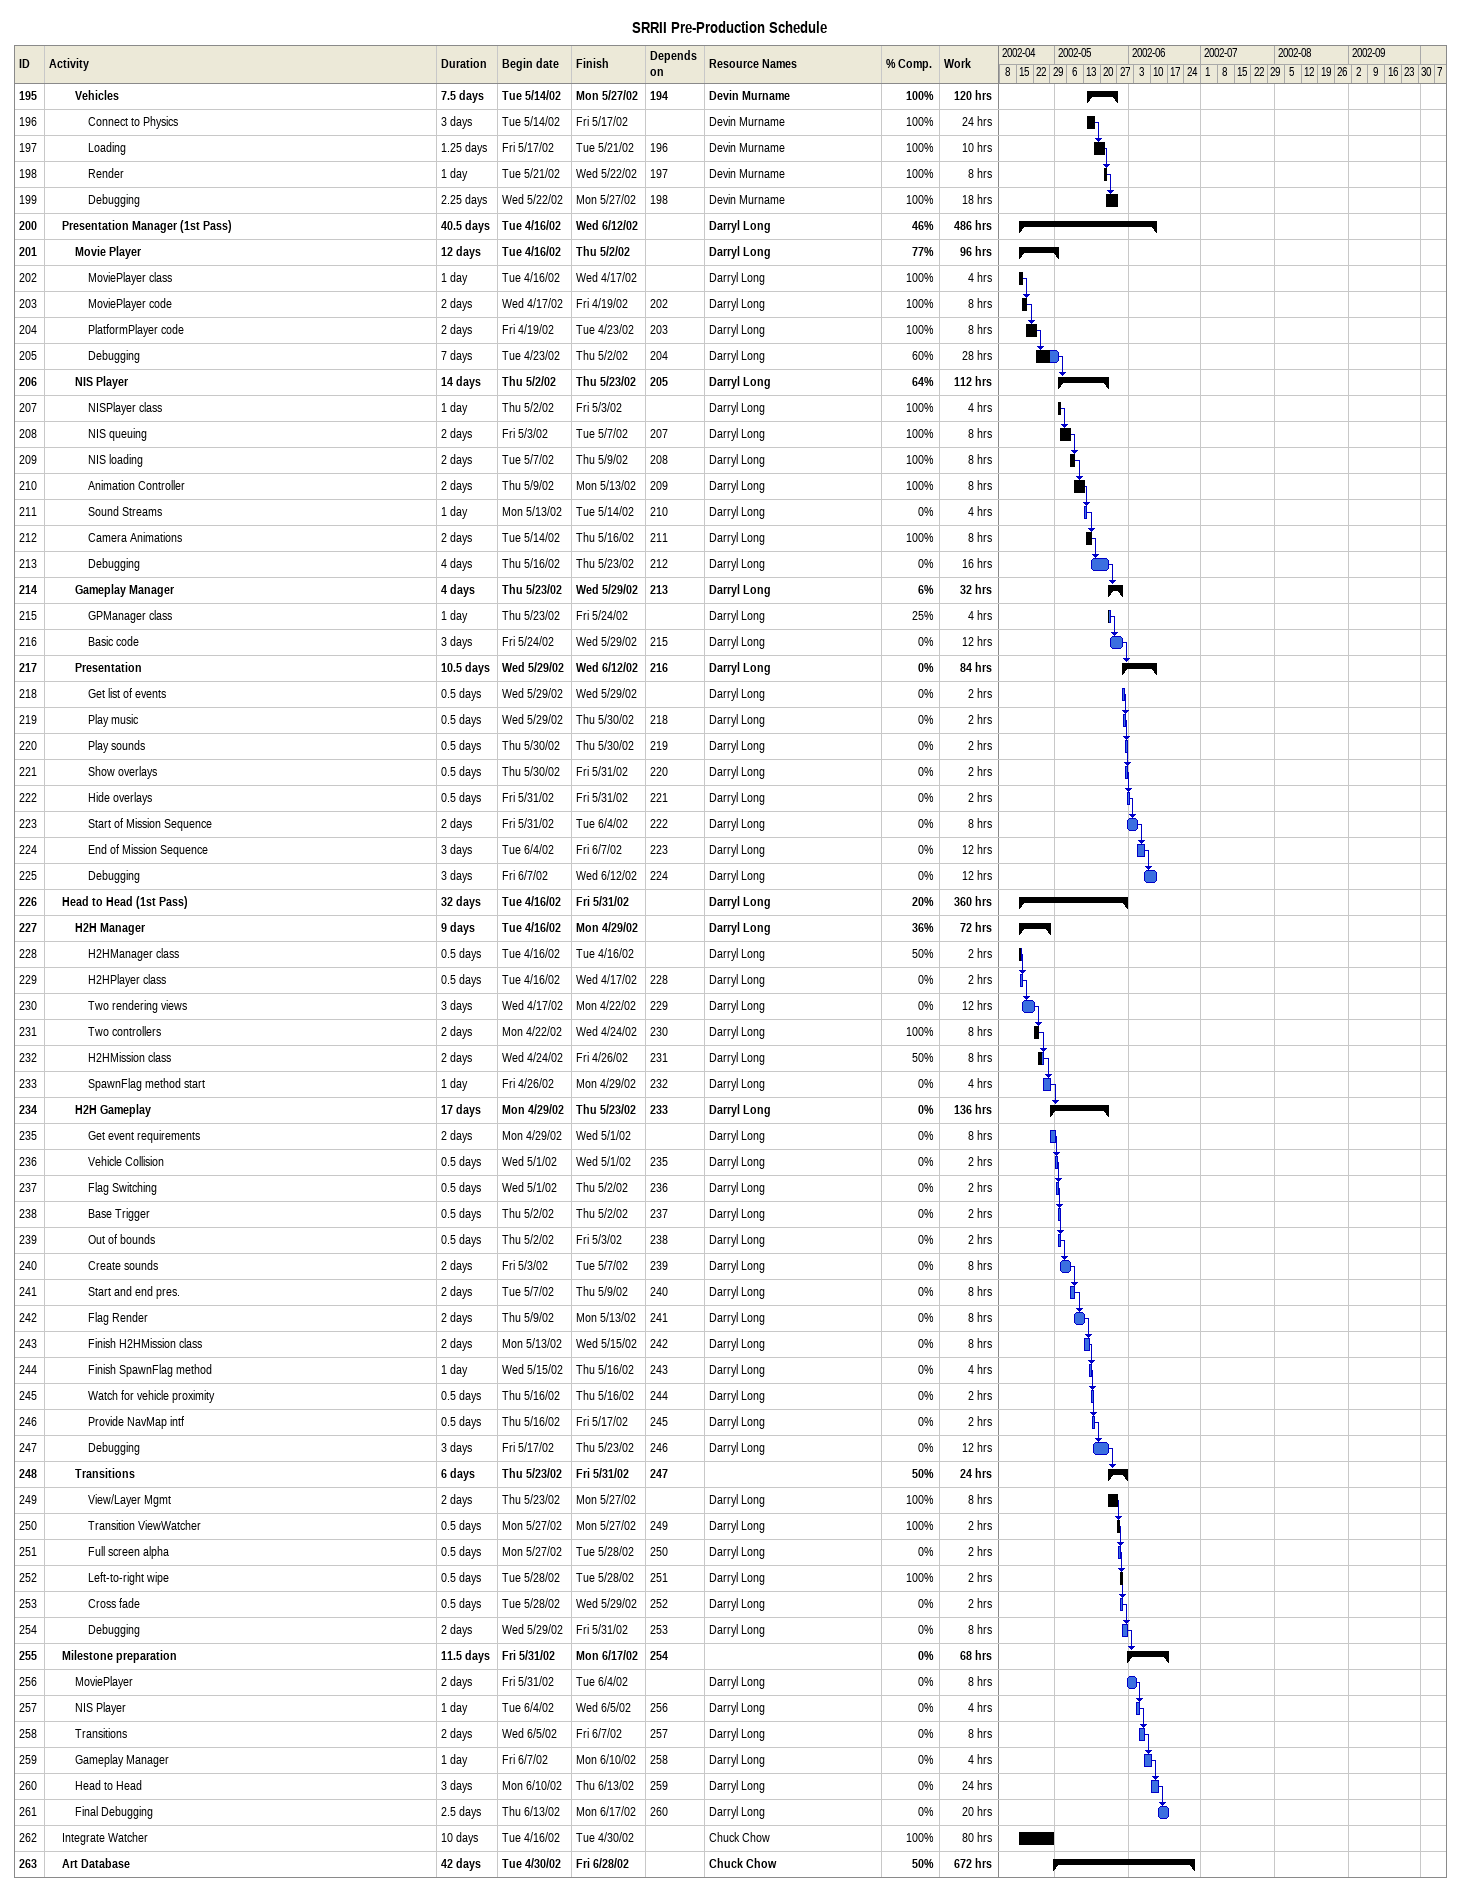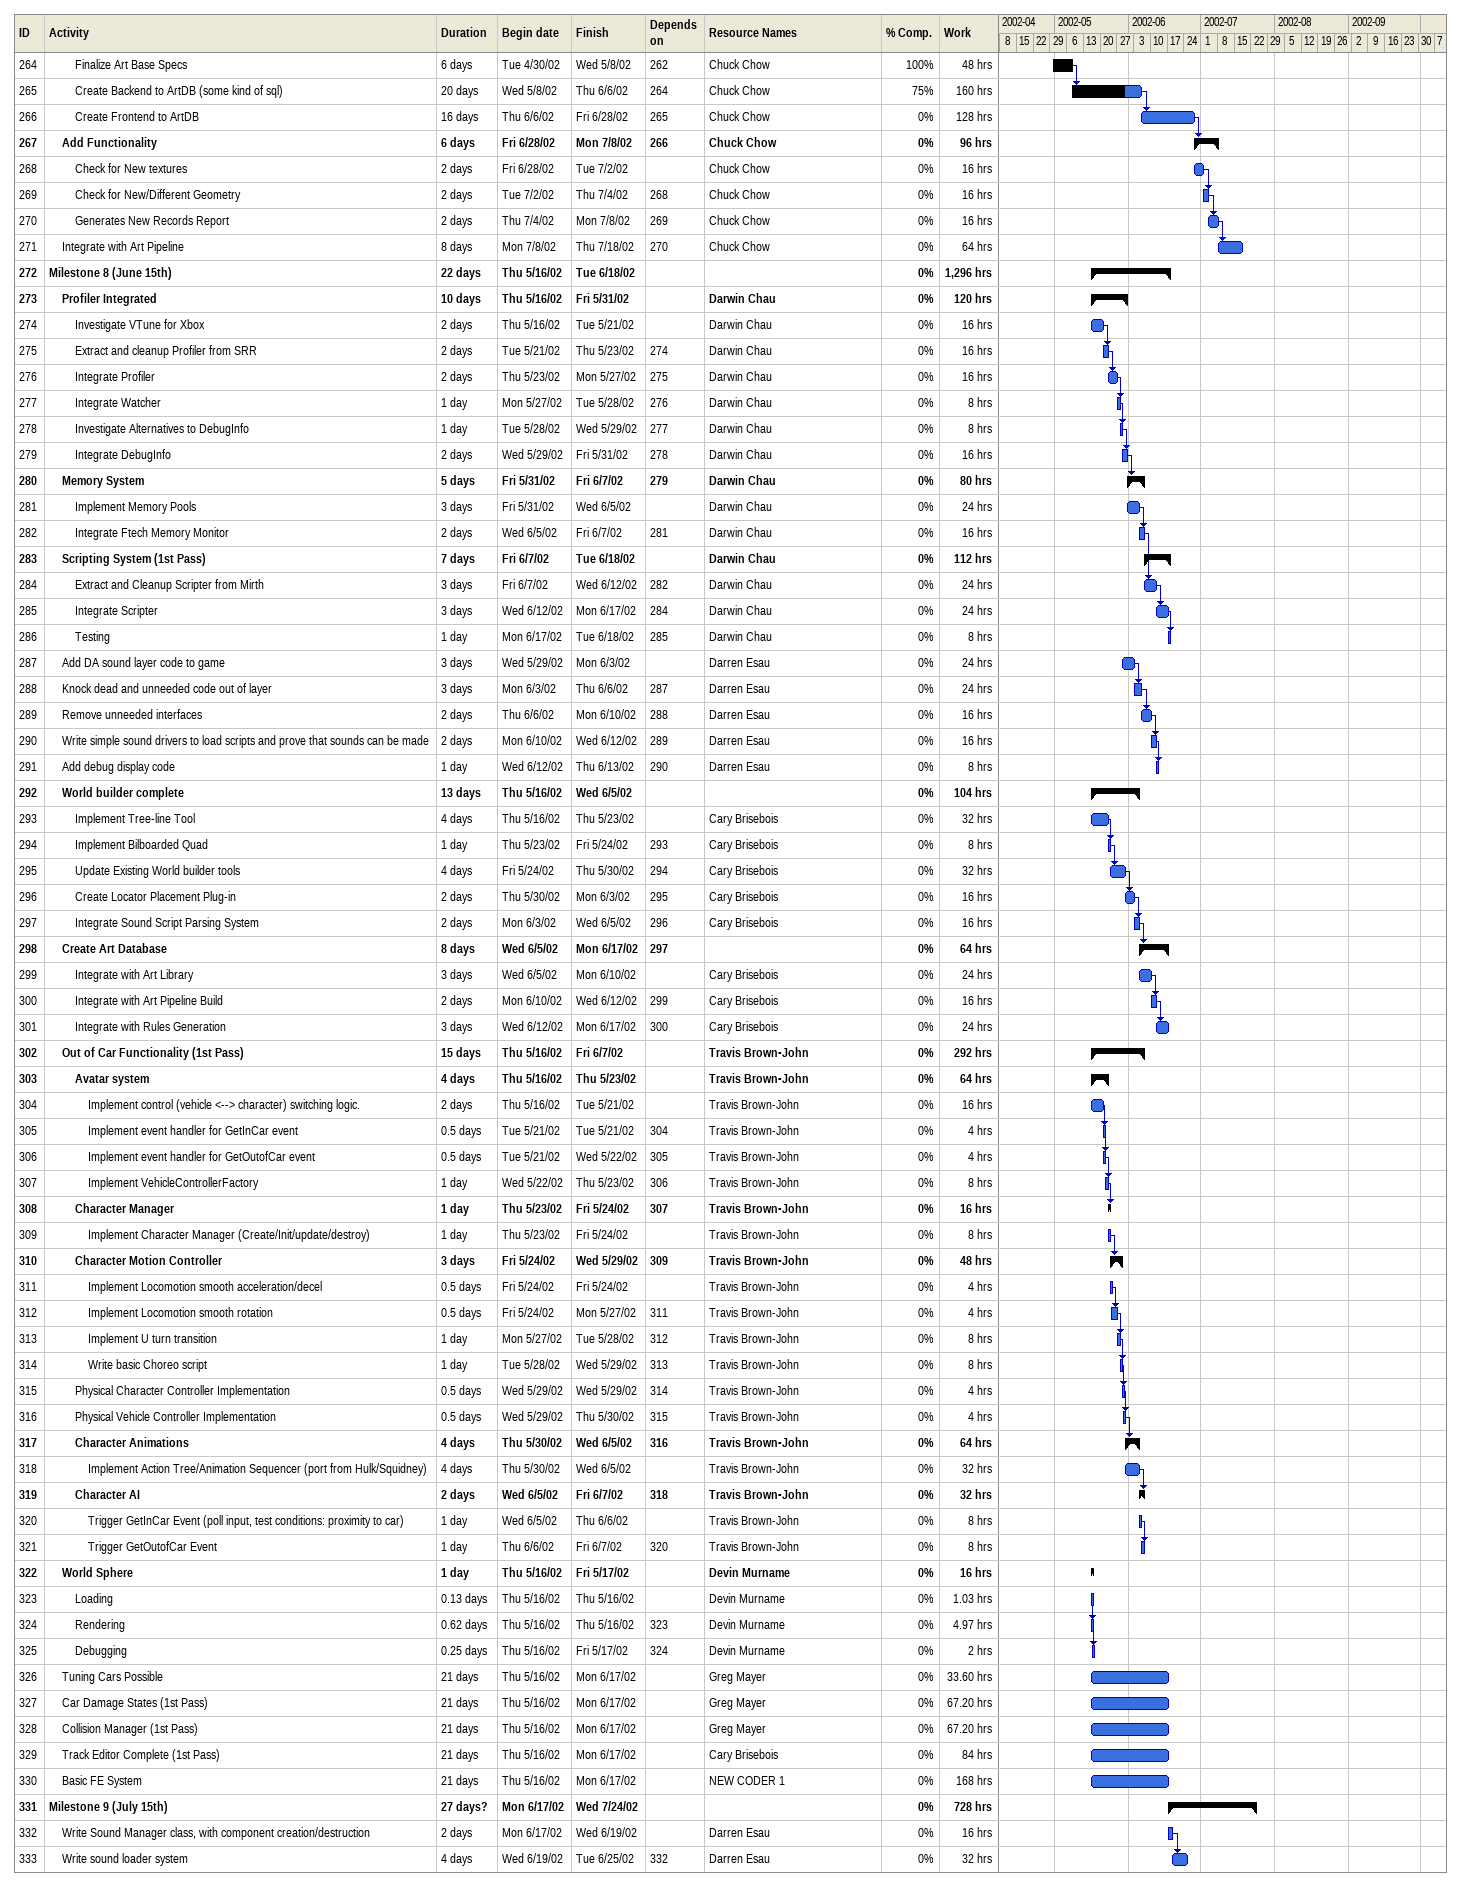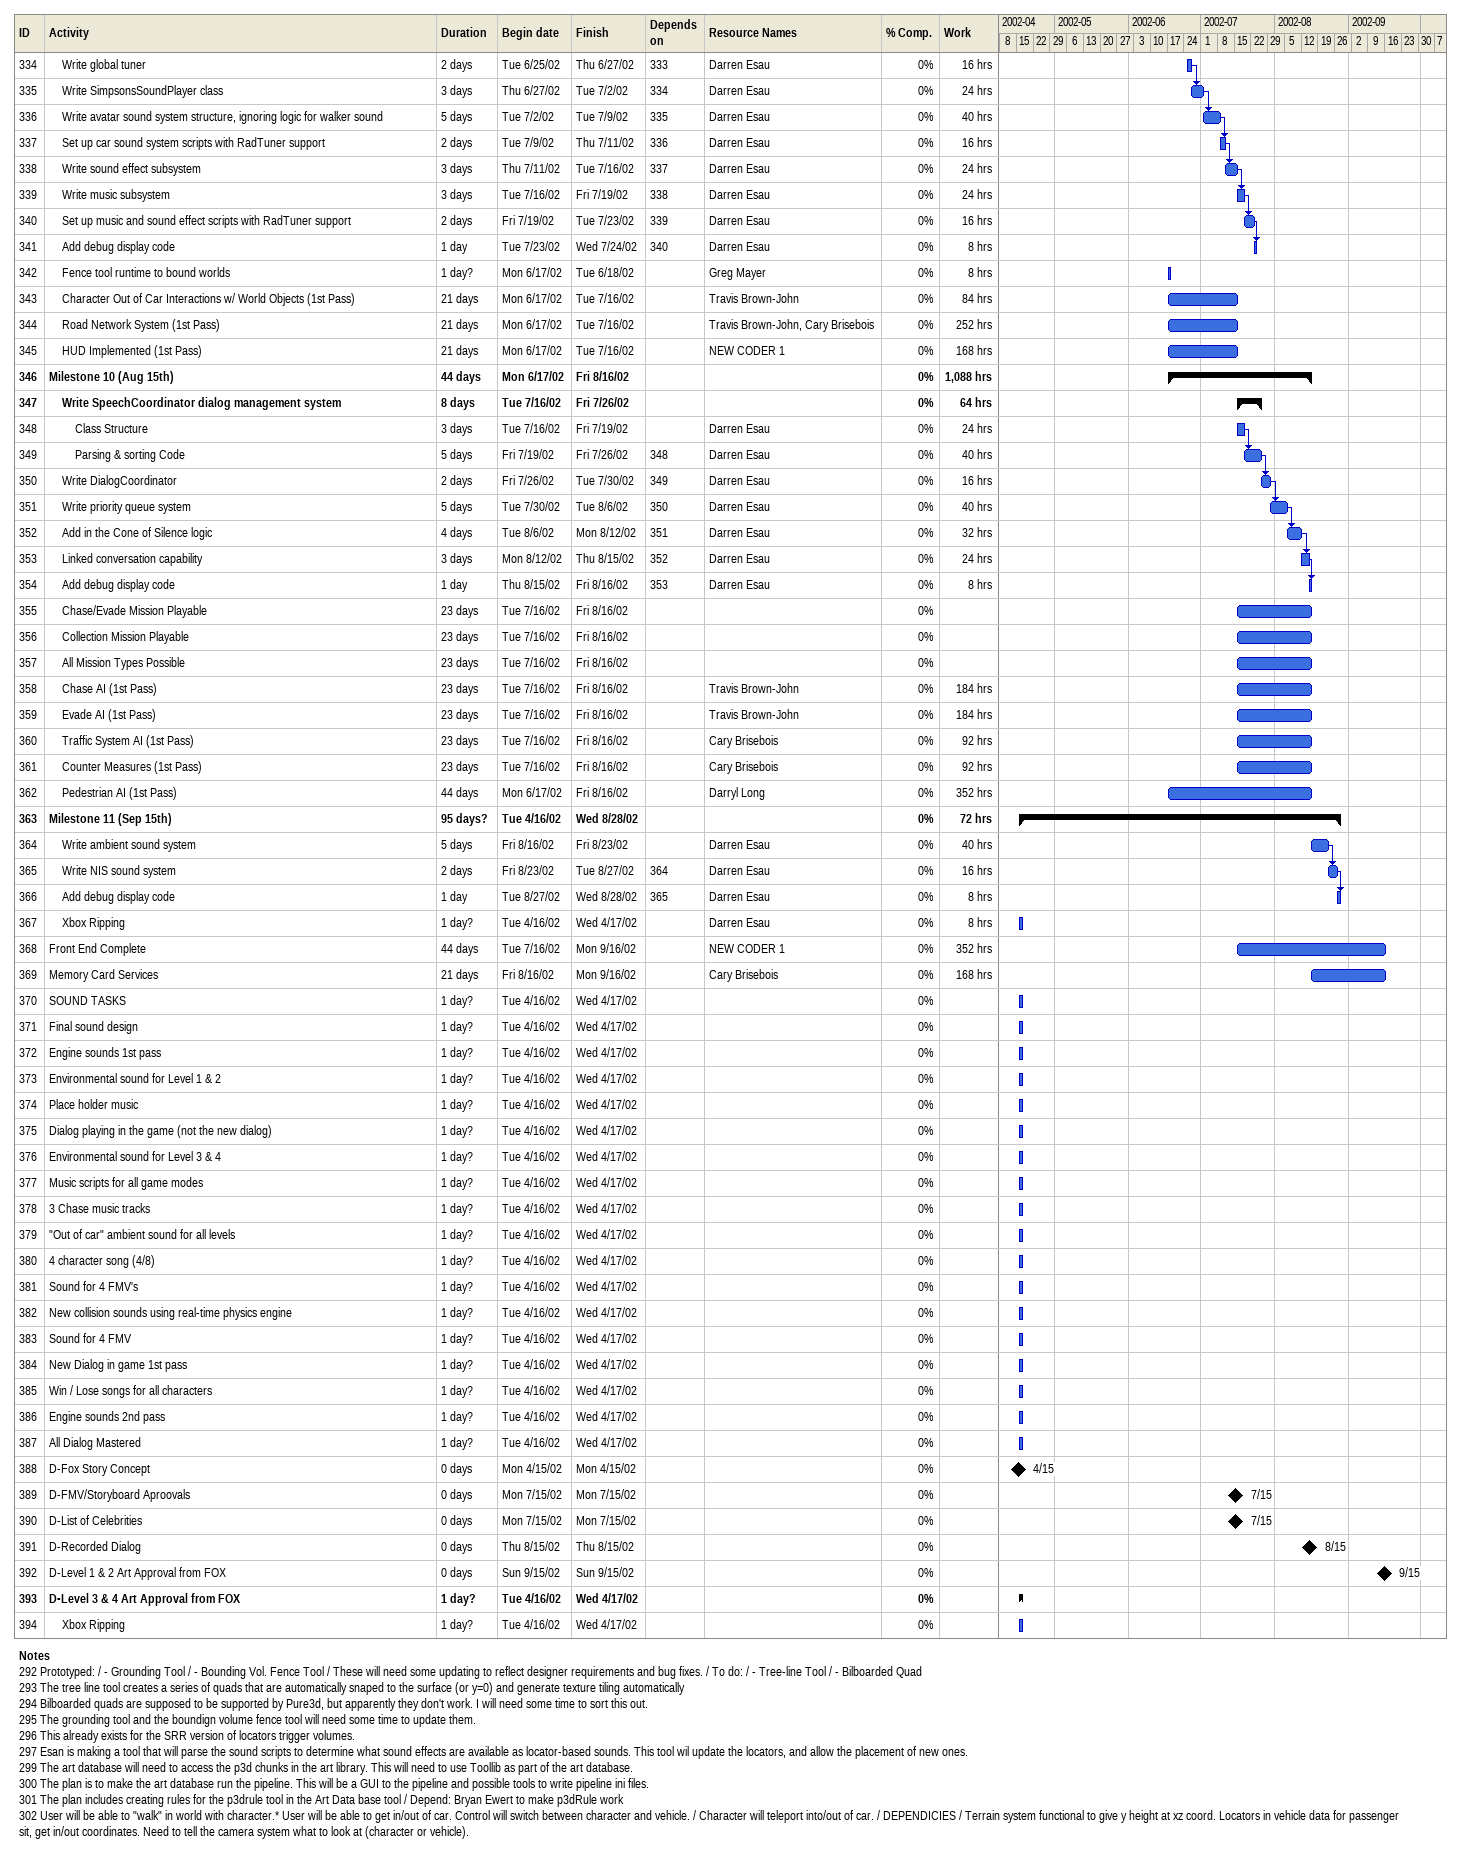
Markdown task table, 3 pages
SRRII Pre-Production Schedule

| ID | Level | Task | Duration | Start | Finish | Predecessors | Resources | % complete | Work (h) |
|---|---|---|---|---|---|---|---|---|---|
| 195 | 3 | **Vehicles** | 7.5d | 2002-05-14 | 2002-05-27 | 194 | Devin Murname | 100 | 120 |
| 196 | 4 | Connect to Physics | 3d | 2002-05-14 | 2002-05-17 |  | Devin Murname | 100 | 24 |
| 197 | 4 | Loading | 1.25d | 2002-05-17 | 2002-05-21 | 196 | Devin Murname | 100 | 10 |
| 198 | 4 | Render | 1d | 2002-05-21 | 2002-05-22 | 197 | Devin Murname | 100 | 8 |
| 199 | 4 | Debugging | 2.25d | 2002-05-22 | 2002-05-27 | 198 | Devin Murname | 100 | 18 |
| 200 | 2 | **Presentation Manager (1st Pass)** | 40.5d | 2002-04-16 | 2002-06-12 |  | Darryl Long | 46 | 486 |
| 201 | 3 | **Movie Player** | 12d | 2002-04-16 | 2002-05-02 |  | Darryl Long | 77 | 96 |
| 202 | 4 | MoviePlayer class | 1d | 2002-04-16 | 2002-04-17 |  | Darryl Long | 100 | 4 |
| 203 | 4 | MoviePlayer code | 2d | 2002-04-17 | 2002-04-19 | 202 | Darryl Long | 100 | 8 |
| 204 | 4 | PlatformPlayer code | 2d | 2002-04-19 | 2002-04-23 | 203 | Darryl Long | 100 | 8 |
| 205 | 4 | Debugging | 7d | 2002-04-23 | 2002-05-02 | 204 | Darryl Long | 60 | 28 |
| 206 | 3 | **NIS Player** | 14d | 2002-05-02 | 2002-05-23 | 205 | Darryl Long | 64 | 112 |
| 207 | 4 | NISPlayer class | 1d | 2002-05-02 | 2002-05-03 |  | Darryl Long | 100 | 4 |
| 208 | 4 | NIS queuing | 2d | 2002-05-03 | 2002-05-07 | 207 | Darryl Long | 100 | 8 |
| 209 | 4 | NIS loading | 2d | 2002-05-07 | 2002-05-09 | 208 | Darryl Long | 100 | 8 |
| 210 | 4 | Animation Controller | 2d | 2002-05-09 | 2002-05-13 | 209 | Darryl Long | 100 | 8 |
| 211 | 4 | Sound Streams | 1d | 2002-05-13 | 2002-05-14 | 210 | Darryl Long | 0 | 4 |
| 212 | 4 | Camera Animations | 2d | 2002-05-14 | 2002-05-16 | 211 | Darryl Long | 100 | 8 |
| 213 | 4 | Debugging | 4d | 2002-05-16 | 2002-05-23 | 212 | Darryl Long | 0 | 16 |
| 214 | 3 | **Gameplay Manager** | 4d | 2002-05-23 | 2002-05-29 | 213 | Darryl Long | 6 | 32 |
| 215 | 4 | GPManager class | 1d | 2002-05-23 | 2002-05-24 |  | Darryl Long | 25 | 4 |
| 216 | 4 | Basic code | 3d | 2002-05-24 | 2002-05-29 | 215 | Darryl Long | 0 | 12 |
| 217 | 3 | **Presentation** | 10.5d | 2002-05-29 | 2002-06-12 | 216 | Darryl Long | 0 | 84 |
| 218 | 4 | Get list of events | 0.5d | 2002-05-29 | 2002-05-29 |  | Darryl Long | 0 | 2 |
| 219 | 4 | Play music | 0.5d | 2002-05-29 | 2002-05-30 | 218 | Darryl Long | 0 | 2 |
| 220 | 4 | Play sounds | 0.5d | 2002-05-30 | 2002-05-30 | 219 | Darryl Long | 0 | 2 |
| 221 | 4 | Show overlays | 0.5d | 2002-05-30 | 2002-05-31 | 220 | Darryl Long | 0 | 2 |
| 222 | 4 | Hide overlays | 0.5d | 2002-05-31 | 2002-05-31 | 221 | Darryl Long | 0 | 2 |
| 223 | 4 | Start of Mission Sequence | 2d | 2002-05-31 | 2002-06-04 | 222 | Darryl Long | 0 | 8 |
| 224 | 4 | End of Mission Sequence | 3d | 2002-06-04 | 2002-06-07 | 223 | Darryl Long | 0 | 12 |
| 225 | 4 | Debugging | 3d | 2002-06-07 | 2002-06-12 | 224 | Darryl Long | 0 | 12 |
| 226 | 2 | **Head to Head (1st Pass)** | 32d | 2002-04-16 | 2002-05-31 |  | Darryl Long | 20 | 360 |
| 227 | 3 | **H2H Manager** | 9d | 2002-04-16 | 2002-04-29 |  | Darryl Long | 36 | 72 |
| 228 | 4 | H2HManager class | 0.5d | 2002-04-16 | 2002-04-16 |  | Darryl Long | 50 | 2 |
| 229 | 4 | H2HPlayer class | 0.5d | 2002-04-16 | 2002-04-17 | 228 | Darryl Long | 0 | 2 |
| 230 | 4 | Two rendering views | 3d | 2002-04-17 | 2002-04-22 | 229 | Darryl Long | 0 | 12 |
| 231 | 4 | Two controllers | 2d | 2002-04-22 | 2002-04-24 | 230 | Darryl Long | 100 | 8 |
| 232 | 4 | H2HMission class | 2d | 2002-04-24 | 2002-04-26 | 231 | Darryl Long | 50 | 8 |
| 233 | 4 | SpawnFlag method start | 1d | 2002-04-26 | 2002-04-29 | 232 | Darryl Long | 0 | 4 |
| 234 | 3 | **H2H Gameplay** | 17d | 2002-04-29 | 2002-05-23 | 233 | Darryl Long | 0 | 136 |
| 235 | 4 | Get event requirements | 2d | 2002-04-29 | 2002-05-01 |  | Darryl Long | 0 | 8 |
| 236 | 4 | Vehicle Collision | 0.5d | 2002-05-01 | 2002-05-01 | 235 | Darryl Long | 0 | 2 |
| 237 | 4 | Flag Switching | 0.5d | 2002-05-01 | 2002-05-02 | 236 | Darryl Long | 0 | 2 |
| 238 | 4 | Base Trigger | 0.5d | 2002-05-02 | 2002-05-02 | 237 | Darryl Long | 0 | 2 |
| 239 | 4 | Out of bounds | 0.5d | 2002-05-02 | 2002-05-03 | 238 | Darryl Long | 0 | 2 |
| 240 | 4 | Create sounds | 2d | 2002-05-03 | 2002-05-07 | 239 | Darryl Long | 0 | 8 |
| 241 | 4 | Start and end pres. | 2d | 2002-05-07 | 2002-05-09 | 240 | Darryl Long | 0 | 8 |
| 242 | 4 | Flag Render | 2d | 2002-05-09 | 2002-05-13 | 241 | Darryl Long | 0 | 8 |
| 243 | 4 | Finish H2HMission class | 2d | 2002-05-13 | 2002-05-15 | 242 | Darryl Long | 0 | 8 |
| 244 | 4 | Finish SpawnFlag method | 1d | 2002-05-15 | 2002-05-16 | 243 | Darryl Long | 0 | 4 |
| 245 | 4 | Watch for vehicle proximity | 0.5d | 2002-05-16 | 2002-05-16 | 244 | Darryl Long | 0 | 2 |
| 246 | 4 | Provide NavMap intf | 0.5d | 2002-05-16 | 2002-05-17 | 245 | Darryl Long | 0 | 2 |
| 247 | 4 | Debugging | 3d | 2002-05-17 | 2002-05-23 | 246 | Darryl Long | 0 | 12 |
| 248 | 3 | **Transitions** | 6d | 2002-05-23 | 2002-05-31 | 247 |  | 50 | 24 |
| 249 | 4 | View/Layer Mgmt | 2d | 2002-05-23 | 2002-05-27 |  | Darryl Long | 100 | 8 |
| 250 | 4 | Transition ViewWatcher | 0.5d | 2002-05-27 | 2002-05-27 | 249 | Darryl Long | 100 | 2 |
| 251 | 4 | Full screen alpha | 0.5d | 2002-05-27 | 2002-05-28 | 250 | Darryl Long | 0 | 2 |
| 252 | 4 | Left-to-right wipe | 0.5d | 2002-05-28 | 2002-05-28 | 251 | Darryl Long | 100 | 2 |
| 253 | 4 | Cross fade | 0.5d | 2002-05-28 | 2002-05-29 | 252 | Darryl Long | 0 | 2 |
| 254 | 4 | Debugging | 2d | 2002-05-29 | 2002-05-31 | 253 | Darryl Long | 0 | 8 |
| 255 | 2 | **Milestone preparation** | 11.5d | 2002-05-31 | 2002-06-17 | 254 |  | 0 | 68 |
| 256 | 3 | MoviePlayer | 2d | 2002-05-31 | 2002-06-04 |  | Darryl Long | 0 | 8 |
| 257 | 3 | NIS Player | 1d | 2002-06-04 | 2002-06-05 | 256 | Darryl Long | 0 | 4 |
| 258 | 3 | Transitions | 2d | 2002-06-05 | 2002-06-07 | 257 | Darryl Long | 0 | 8 |
| 259 | 3 | Gameplay Manager | 1d | 2002-06-07 | 2002-06-10 | 258 | Darryl Long | 0 | 4 |
| 260 | 3 | Head to Head | 3d | 2002-06-10 | 2002-06-13 | 259 | Darryl Long | 0 | 24 |
| 261 | 3 | Final Debugging | 2.5d | 2002-06-13 | 2002-06-17 | 260 | Darryl Long | 0 | 20 |
| 262 | 2 | Integrate Watcher | 10d | 2002-04-16 | 2002-04-30 |  | Chuck Chow | 100 | 80 |
| 263 | 2 | **Art Database** | 42d | 2002-04-30 | 2002-06-28 |  | Chuck Chow | 50 | 672 |
| 264 | 3 | Finalize Art Base Specs | 6d | 2002-04-30 | 2002-05-08 | 262 | Chuck Chow | 100 | 48 |
| 265 | 3 | Create Backend to ArtDB (some kind of sql) | 20d | 2002-05-08 | 2002-06-06 | 264 | Chuck Chow | 75 | 160 |
| 266 | 3 | Create Frontend to ArtDB | 16d | 2002-06-06 | 2002-06-28 | 265 | Chuck Chow | 0 | 128 |
| 267 | 2 | **Add Functionality** | 6d | 2002-06-28 | 2002-07-08 | 266 | Chuck Chow | 0 | 96 |
| 268 | 3 | Check for New textures | 2d | 2002-06-28 | 2002-07-02 |  | Chuck Chow | 0 | 16 |
| 269 | 3 | Check for New/Different Geometry | 2d | 2002-07-02 | 2002-07-04 | 268 | Chuck Chow | 0 | 16 |
| 270 | 3 | Generates New Records Report | 2d | 2002-07-04 | 2002-07-08 | 269 | Chuck Chow | 0 | 16 |
| 271 | 2 | Integrate with Art Pipeline | 8d | 2002-07-08 | 2002-07-18 | 270 | Chuck Chow | 0 | 64 |
| 272 | 1 | **Milestone 8 (June 15th)** | 22d | 2002-05-16 | 2002-06-18 |  |  | 0 | 1296 |
| 273 | 2 | **Profiler Integrated** | 10d | 2002-05-16 | 2002-05-31 |  | Darwin Chau | 0 | 120 |
| 274 | 3 | Investigate VTune for Xbox | 2d | 2002-05-16 | 2002-05-21 |  | Darwin Chau | 0 | 16 |
| 275 | 3 | Extract and cleanup Profiler from SRR | 2d | 2002-05-21 | 2002-05-23 | 274 | Darwin Chau | 0 | 16 |
| 276 | 3 | Integrate Profiler | 2d | 2002-05-23 | 2002-05-27 | 275 | Darwin Chau | 0 | 16 |
| 277 | 3 | Integrate Watcher | 1d | 2002-05-27 | 2002-05-28 | 276 | Darwin Chau | 0 | 8 |
| 278 | 3 | Investigate Alternatives to DebugInfo | 1d | 2002-05-28 | 2002-05-29 | 277 | Darwin Chau | 0 | 8 |
| 279 | 3 | Integrate DebugInfo | 2d | 2002-05-29 | 2002-05-31 | 278 | Darwin Chau | 0 | 16 |
| 280 | 2 | **Memory System** | 5d | 2002-05-31 | 2002-06-07 | 279 | Darwin Chau | 0 | 80 |
| 281 | 3 | Implement Memory Pools | 3d | 2002-05-31 | 2002-06-05 |  | Darwin Chau | 0 | 24 |
| 282 | 3 | Integrate Ftech Memory Monitor | 2d | 2002-06-05 | 2002-06-07 | 281 | Darwin Chau | 0 | 16 |
| 283 | 2 | **Scripting System (1st Pass)** | 7d | 2002-06-07 | 2002-06-18 |  | Darwin Chau | 0 | 112 |
| 284 | 3 | Extract and Cleanup Scripter from Mirth | 3d | 2002-06-07 | 2002-06-12 | 282 | Darwin Chau | 0 | 24 |
| 285 | 3 | Integrate Scripter | 3d | 2002-06-12 | 2002-06-17 | 284 | Darwin Chau | 0 | 24 |
| 286 | 3 | Testing | 1d | 2002-06-17 | 2002-06-18 | 285 | Darwin Chau | 0 | 8 |
| 287 | 2 | Add DA sound layer code to game | 3d | 2002-05-29 | 2002-06-03 |  | Darren Esau | 0 | 24 |
| 288 | 2 | Knock dead and unneeded code out of layer | 3d | 2002-06-03 | 2002-06-06 | 287 | Darren Esau | 0 | 24 |
| 289 | 2 | Remove unneeded interfaces | 2d | 2002-06-06 | 2002-06-10 | 288 | Darren Esau | 0 | 16 |
| 290 | 2 | Write simple sound drivers to load scripts and prove that sounds can be made | 2d | 2002-06-10 | 2002-06-12 | 289 | Darren Esau | 0 | 16 |
| 291 | 2 | Add debug display code | 1d | 2002-06-12 | 2002-06-13 | 290 | Darren Esau | 0 | 8 |
| 292 | 2 | **World builder complete** | 13d | 2002-05-16 | 2002-06-05 |  |  | 0 | 104 |
| 293 | 3 | Implement Tree-line Tool | 4d | 2002-05-16 | 2002-05-23 |  | Cary Brisebois | 0 | 32 |
| 294 | 3 | Implement Bilboarded Quad | 1d | 2002-05-23 | 2002-05-24 | 293 | Cary Brisebois | 0 | 8 |
| 295 | 3 | Update Existing World builder tools | 4d | 2002-05-24 | 2002-05-30 | 294 | Cary Brisebois | 0 | 32 |
| 296 | 3 | Create Locator Placement Plug-in | 2d | 2002-05-30 | 2002-06-03 | 295 | Cary Brisebois | 0 | 16 |
| 297 | 3 | Integrate Sound Script Parsing System | 2d | 2002-06-03 | 2002-06-05 | 296 | Cary Brisebois | 0 | 16 |
| 298 | 2 | **Create Art Database** | 8d | 2002-06-05 | 2002-06-17 | 297 |  | 0 | 64 |
| 299 | 3 | Integrate with Art Library | 3d | 2002-06-05 | 2002-06-10 |  | Cary Brisebois | 0 | 24 |
| 300 | 3 | Integrate with Art Pipeline Build | 2d | 2002-06-10 | 2002-06-12 | 299 | Cary Brisebois | 0 | 16 |
| 301 | 3 | Integrate with Rules Generation | 3d | 2002-06-12 | 2002-06-17 | 300 | Cary Brisebois | 0 | 24 |
| 302 | 2 | **Out of Car Functionality (1st Pass)** | 15d | 2002-05-16 | 2002-06-07 |  | Travis Brown-John | 0 | 292 |
| 303 | 3 | **Avatar system** | 4d | 2002-05-16 | 2002-05-23 |  | Travis Brown-John | 0 | 64 |
| 304 | 4 | Implement control (vehicle <--> character) switching logic. | 2d | 2002-05-16 | 2002-05-21 |  | Travis Brown-John | 0 | 16 |
| 305 | 4 | Implement event handler for GetInCar event | 0.5d | 2002-05-21 | 2002-05-21 | 304 | Travis Brown-John | 0 | 4 |
| 306 | 4 | Implement event handler for GetOutofCar event | 0.5d | 2002-05-21 | 2002-05-22 | 305 | Travis Brown-John | 0 | 4 |
| 307 | 4 | Implement VehicleControllerFactory | 1d | 2002-05-22 | 2002-05-23 | 306 | Travis Brown-John | 0 | 8 |
| 308 | 3 | **Character Manager** | 1d | 2002-05-23 | 2002-05-24 | 307 | Travis Brown-John | 0 | 16 |
| 309 | 4 | Implement Character Manager (Create/Init/update/destroy) | 1d | 2002-05-23 | 2002-05-24 |  | Travis Brown-John | 0 | 8 |
| 310 | 3 | **Character Motion Controller** | 3d | 2002-05-24 | 2002-05-29 | 309 | Travis Brown-John | 0 | 48 |
| 311 | 4 | Implement Locomotion smooth acceleration/decel | 0.5d | 2002-05-24 | 2002-05-24 |  | Travis Brown-John | 0 | 4 |
| 312 | 4 | Implement Locomotion smooth rotation | 0.5d | 2002-05-24 | 2002-05-27 | 311 | Travis Brown-John | 0 | 4 |
| 313 | 4 | Implement U turn transition | 1d | 2002-05-27 | 2002-05-28 | 312 | Travis Brown-John | 0 | 8 |
| 314 | 4 | Write basic Choreo script | 1d | 2002-05-28 | 2002-05-29 | 313 | Travis Brown-John | 0 | 8 |
| 315 | 3 | Physical Character Controller Implementation | 0.5d | 2002-05-29 | 2002-05-29 | 314 | Travis Brown-John | 0 | 4 |
| 316 | 3 | Physical Vehicle Controller Implementation | 0.5d | 2002-05-29 | 2002-05-30 | 315 | Travis Brown-John | 0 | 4 |
| 317 | 3 | **Character Animations** | 4d | 2002-05-30 | 2002-06-05 | 316 | Travis Brown-John | 0 | 64 |
| 318 | 4 | Implement Action Tree/Animation Sequencer (port from Hulk/Squidney) | 4d | 2002-05-30 | 2002-06-05 |  | Travis Brown-John | 0 | 32 |
| 319 | 3 | **Character AI** | 2d | 2002-06-05 | 2002-06-07 | 318 | Travis Brown-John | 0 | 32 |
| 320 | 4 | Trigger GetInCar Event (poll input, test conditions: proximity to car) | 1d | 2002-06-05 | 2002-06-06 |  | Travis Brown-John | 0 | 8 |
| 321 | 4 | Trigger GetOutofCar Event | 1d | 2002-06-06 | 2002-06-07 | 320 | Travis Brown-John | 0 | 8 |
| 322 | 2 | **World Sphere** | 1d | 2002-05-16 | 2002-05-17 |  | Devin Murname | 0 | 16 |
| 323 | 3 | Loading | 0.13d | 2002-05-16 | 2002-05-16 |  | Devin Murname | 0 | 1.03 |
| 324 | 3 | Rendering | 0.62d | 2002-05-16 | 2002-05-16 | 323 | Devin Murname | 0 | 4.97 |
| 325 | 3 | Debugging | 0.25d | 2002-05-16 | 2002-05-17 | 324 | Devin Murname | 0 | 2 |
| 326 | 2 | Tuning Cars Possible | 21d | 2002-05-16 | 2002-06-17 |  | Greg Mayer | 0 | 33.60 |
| 327 | 2 | Car Damage States (1st Pass) | 21d | 2002-05-16 | 2002-06-17 |  | Greg Mayer | 0 | 67.20 |
| 328 | 2 | Collision Manager (1st Pass) | 21d | 2002-05-16 | 2002-06-17 |  | Greg Mayer | 0 | 67.20 |
| 329 | 2 | Track Editor Complete (1st Pass) | 21d | 2002-05-16 | 2002-06-17 |  | Cary Brisebois | 0 | 84 |
| 330 | 2 | Basic FE System | 21d | 2002-05-16 | 2002-06-17 |  | NEW CODER 1 | 0 | 168 |
| 331 | 1 | **Milestone 9 (July 15th)** | 27d? | 2002-06-17 | 2002-07-24 |  |  | 0 | 728 |
| 332 | 2 | Write Sound Manager class, with component creation/destruction | 2d | 2002-06-17 | 2002-06-19 |  | Darren Esau | 0 | 16 |
| 333 | 2 | Write sound loader system | 4d | 2002-06-19 | 2002-06-25 | 332 | Darren Esau | 0 | 32 |
| 334 | 2 | Write global tuner | 2d | 2002-06-25 | 2002-06-27 | 333 | Darren Esau | 0 | 16 |
| 335 | 2 | Write SimpsonsSoundPlayer class | 3d | 2002-06-27 | 2002-07-02 | 334 | Darren Esau | 0 | 24 |
| 336 | 2 | Write avatar sound system structure, ignoring logic for walker sound | 5d | 2002-07-02 | 2002-07-09 | 335 | Darren Esau | 0 | 40 |
| 337 | 2 | Set up car sound system scripts with RadTuner support | 2d | 2002-07-09 | 2002-07-11 | 336 | Darren Esau | 0 | 16 |
| 338 | 2 | Write sound effect subsystem | 3d | 2002-07-11 | 2002-07-16 | 337 | Darren Esau | 0 | 24 |
| 339 | 2 | Write music subsystem | 3d | 2002-07-16 | 2002-07-19 | 338 | Darren Esau | 0 | 24 |
| 340 | 2 | Set up music and sound effect scripts with RadTuner support | 2d | 2002-07-19 | 2002-07-23 | 339 | Darren Esau | 0 | 16 |
| 341 | 2 | Add debug display code | 1d | 2002-07-23 | 2002-07-24 | 340 | Darren Esau | 0 | 8 |
| 342 | 2 | Fence tool runtime to bound worlds | 1d? | 2002-06-17 | 2002-06-18 |  | Greg Mayer | 0 | 8 |
| 343 | 2 | Character Out of Car Interactions w/ World Objects (1st Pass) | 21d | 2002-06-17 | 2002-07-16 |  | Travis Brown-John | 0 | 84 |
| 344 | 2 | Road Network System (1st Pass) | 21d | 2002-06-17 | 2002-07-16 |  | Travis Brown-John, Cary Brisebois | 0 | 252 |
| 345 | 2 | HUD Implemented (1st Pass) | 21d | 2002-06-17 | 2002-07-16 |  | NEW CODER 1 | 0 | 168 |
| 346 | 1 | **Milestone 10 (Aug 15th)** | 44d | 2002-06-17 | 2002-08-16 |  |  | 0 | 1088 |
| 347 | 2 | **Write SpeechCoordinator dialog management system** | 8d | 2002-07-16 | 2002-07-26 |  |  | 0 | 64 |
| 348 | 3 | Class Structure | 3d | 2002-07-16 | 2002-07-19 |  | Darren Esau | 0 | 24 |
| 349 | 3 | Parsing & sorting Code | 5d | 2002-07-19 | 2002-07-26 | 348 | Darren Esau | 0 | 40 |
| 350 | 2 | Write DialogCoordinator | 2d | 2002-07-26 | 2002-07-30 | 349 | Darren Esau | 0 | 16 |
| 351 | 2 | Write priority queue system | 5d | 2002-07-30 | 2002-08-06 | 350 | Darren Esau | 0 | 40 |
| 352 | 2 | Add in the Cone of Silence logic | 4d | 2002-08-06 | 2002-08-12 | 351 | Darren Esau | 0 | 32 |
| 353 | 2 | Linked conversation capability | 3d | 2002-08-12 | 2002-08-15 | 352 | Darren Esau | 0 | 24 |
| 354 | 2 | Add debug display code | 1d | 2002-08-15 | 2002-08-16 | 353 | Darren Esau | 0 | 8 |
| 355 | 2 | Chase/Evade Mission Playable | 23d | 2002-07-16 | 2002-08-16 |  |  | 0 |  |
| 356 | 2 | Collection Mission Playable | 23d | 2002-07-16 | 2002-08-16 |  |  | 0 |  |
| 357 | 2 | All Mission Types Possible | 23d | 2002-07-16 | 2002-08-16 |  |  | 0 |  |
| 358 | 2 | Chase AI (1st Pass) | 23d | 2002-07-16 | 2002-08-16 |  | Travis Brown-John | 0 | 184 |
| 359 | 2 | Evade AI (1st Pass) | 23d | 2002-07-16 | 2002-08-16 |  | Travis Brown-John | 0 | 184 |
| 360 | 2 | Traffic System AI (1st Pass) | 23d | 2002-07-16 | 2002-08-16 |  | Cary Brisebois | 0 | 92 |
| 361 | 2 | Counter Measures (1st Pass) | 23d | 2002-07-16 | 2002-08-16 |  | Cary Brisebois | 0 | 92 |
| 362 | 2 | Pedestrian AI (1st Pass) | 44d | 2002-06-17 | 2002-08-16 |  | Darryl Long | 0 | 352 |
| 363 | 1 | **Milestone 11 (Sep 15th)** | 95d? | 2002-04-16 | 2002-08-28 |  |  | 0 | 72 |
| 364 | 2 | Write ambient sound system | 5d | 2002-08-16 | 2002-08-23 |  | Darren Esau | 0 | 40 |
| 365 | 2 | Write NIS sound system | 2d | 2002-08-23 | 2002-08-27 | 364 | Darren Esau | 0 | 16 |
| 366 | 2 | Add debug display code | 1d | 2002-08-27 | 2002-08-28 | 365 | Darren Esau | 0 | 8 |
| 367 | 2 | Xbox Ripping | 1d? | 2002-04-16 | 2002-04-17 |  | Darren Esau | 0 | 8 |
| 368 | 1 | Front End Complete | 44d | 2002-07-16 | 2002-09-16 |  | NEW CODER 1 | 0 | 352 |
| 369 | 1 | Memory Card Services | 21d | 2002-08-16 | 2002-09-16 |  | Cary Brisebois | 0 | 168 |
| 370 | 1 | SOUND TASKS | 1d? | 2002-04-16 | 2002-04-17 |  |  | 0 |  |
| 371 | 1 | Final sound design | 1d? | 2002-04-16 | 2002-04-17 |  |  | 0 |  |
| 372 | 1 | Engine sounds 1st pass | 1d? | 2002-04-16 | 2002-04-17 |  |  | 0 |  |
| 373 | 1 | Environmental sound for Level 1 & 2 | 1d? | 2002-04-16 | 2002-04-17 |  |  | 0 |  |
| 374 | 1 | Place holder music | 1d? | 2002-04-16 | 2002-04-17 |  |  | 0 |  |
| 375 | 1 | Dialog playing in the game (not the new dialog) | 1d? | 2002-04-16 | 2002-04-17 |  |  | 0 |  |
| 376 | 1 | Environmental sound for Level 3 & 4 | 1d? | 2002-04-16 | 2002-04-17 |  |  | 0 |  |
| 377 | 1 | Music scripts for all game modes | 1d? | 2002-04-16 | 2002-04-17 |  |  | 0 |  |
| 378 | 1 | 3 Chase music tracks | 1d? | 2002-04-16 | 2002-04-17 |  |  | 0 |  |
| 379 | 1 | "Out of car" ambient sound for all levels | 1d? | 2002-04-16 | 2002-04-17 |  |  | 0 |  |
| 380 | 1 | 4 character song (4/8) | 1d? | 2002-04-16 | 2002-04-17 |  |  | 0 |  |
| 381 | 1 | Sound for 4 FMV's | 1d? | 2002-04-16 | 2002-04-17 |  |  | 0 |  |
| 382 | 1 | New collision sounds using real-time physics engine | 1d? | 2002-04-16 | 2002-04-17 |  |  | 0 |  |
| 383 | 1 | Sound for 4 FMV | 1d? | 2002-04-16 | 2002-04-17 |  |  | 0 |  |
| 384 | 1 | New Dialog in game 1st pass | 1d? | 2002-04-16 | 2002-04-17 |  |  | 0 |  |
| 385 | 1 | Win / Lose songs for all characters | 1d? | 2002-04-16 | 2002-04-17 |  |  | 0 |  |
| 386 | 1 | Engine sounds 2nd pass | 1d? | 2002-04-16 | 2002-04-17 |  |  | 0 |  |
| 387 | 1 | All Dialog Mastered | 1d? | 2002-04-16 | 2002-04-17 |  |  | 0 |  |
| 388 | 1 | D-Fox Story Concept | 0d | 2002-04-15 | 2002-04-15 |  |  | 0 |  |
| 389 | 1 | D-FMV/Storyboard Aproovals | 0d | 2002-07-15 | 2002-07-15 |  |  | 0 |  |
| 390 | 1 | D-List of Celebrities | 0d | 2002-07-15 | 2002-07-15 |  |  | 0 |  |
| 391 | 1 | D-Recorded Dialog | 0d | 2002-08-15 | 2002-08-15 |  |  | 0 |  |
| 392 | 1 | D-Level 1 & 2 Art Approval from FOX | 0d | 2002-09-15 | 2002-09-15 |  |  | 0 |  |
| 393 | 1 | **D-Level 3 & 4 Art Approval from FOX** | 1d? | 2002-04-16 | 2002-04-17 |  |  | 0 |  |
| 394 | 2 | Xbox Ripping | 1d? | 2002-04-16 | 2002-04-17 |  |  | 0 |  |

Notes
- 292: Prototyped: / - Grounding Tool / - Bounding Vol. Fence Tool / These will need some updating to reflect designer requirements and bug fixes. / To do: / - Tree-line Tool / - Bilboarded Quad
- 293: The tree line tool creates a series of quads that are automatically snaped to the surface (or y=0) and generate texture tiling automatically
- 294: Bilboarded quads are supposed to be supported by Pure3d, but apparently they don't work. I will need some time to sort this out.
- 295: The grounding tool and the boundign volume fence tool will need some time to update them.
- 296: This already exists for the SRR version of locators trigger volumes.
- 297: Esan is making a tool that will parse the sound scripts to determine what sound effects are available as locator-based sounds. This tool wil update the locators, and allow the placement of new ones.
- 299: The art database will need to access the p3d chunks in the art library. This will need to use Toollib as part of the art database.
- 300: The plan is to make the art database run the pipeline. This will be a GUI to the pipeline and possible tools to write pipeline ini files.
- 301: The plan includes creating rules for the p3drule tool in the Art Data base tool / Depend: Bryan Ewert to make p3dRule work
- 302: User will be able to "walk" in world with character.* User will be able to get in/out of car. Control will switch between character and vehicle. / Character will teleport into/out of car. / DEPENDICIES / Terrain system functional to give y height at xz coord. Locators in vehicle data for passenger sit, get in/out coordinates. Need to tell the camera system what to look at (character or vehicle).
